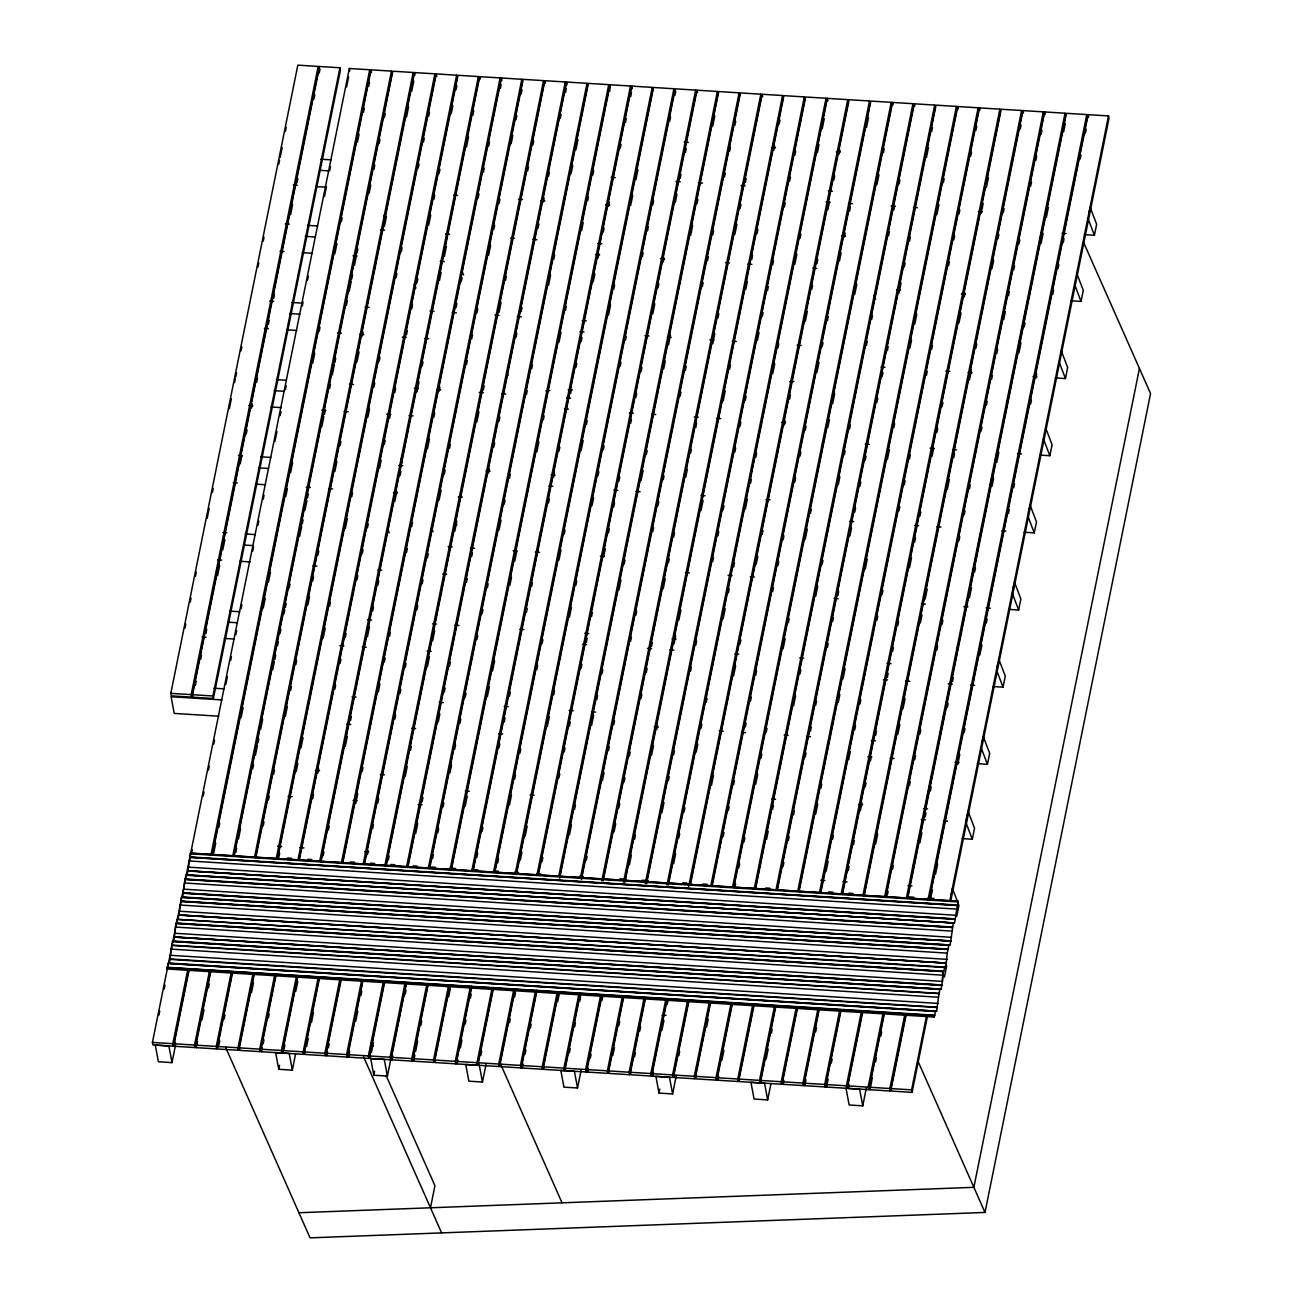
<?xml version="1.0" encoding="UTF-8"?>
<svg xmlns="http://www.w3.org/2000/svg" width="1303" height="1303" viewBox="0 0 1303 1303"><rect width="100%" height="100%" fill="white"/><g stroke="black" fill="none" stroke-linecap="round" stroke-linejoin="round"><path stroke-width="1.5" d="M167.256 967.592L168.038 963.438L169.243 963.047L936.613 1011.193L939.04 993.603M169.26 963.096L170.025 958.927L937.362 1007.154M175.4 927.068L176.133 923.42L943.535 971.615L942.769 975.181L175.384 927.068L174.455 937.02L941.89 985.019L941.075 989.156L173.706 941.01L172.501 941.434L171.752 945.408M175.27 933.29L942.639 981.403L942.753 975.165L941.89 985.101L174.472 936.922L173.706 941.059M176.198 923.371L178.918 915.325L181.41 897.311L948.779 945.457L949.985 945.017L950.734 941.385L953.226 923.355M185.14 879.069L185.857 875.258L187.078 874.883L954.447 922.98L185.857 875.258M187.811 871.235L187.078 874.932L954.447 923.029L955.197 919.332L187.811 870.99L190.743 853.09L958.096 901.236L190.319 853.221M934.658 1015.493L935.407 1011.535L168.038 963.438L936.613 1011.144M939.088 993.652L939.854 989.498L941.075 989.107L172.501 941.434L939.854 989.498M943.584 971.338L946.271 963.422L947.216 953.112M958.096 901.187L955.18 919.348M170.074 959.041L171.735 945.457L939.04 993.635M181.41 897.36L949.985 945.017L182.615 896.969L185.042 879.346L952.477 927.475L185.091 879.427M167.321 967.331L934.674 1015.216M174.439 937.183L941.808 985.475M178.886 915.146L946.255 963.178M939.137 993.391L171.768 945.082M948.047 949.301L948.779 945.408M950.718 941.206L183.348 893.288M183.365 893.027L950.815 940.945L183.43 892.799M955.18 919.087L187.86 870.762L955.262 918.859M947.949 949.512L180.58 901.383L948.03 949.366L947.216 953.128L179.847 905.015M956.939 905.341L189.489 857.293L956.907 905.487M170.823 693.359L297.833 65.15L318.209 66.42L318.681 68.912L191.655 697.138L171.279 695.867L170.823 693.359L191.183 694.629L191.655 697.138M184.993 628.062L185.808 624.072M190.238 602.133L191.052 598.142M195.483 576.203L196.281 572.212M207.177 518.366L209.197 508.398M212.422 492.453L213.22 488.462M229.361 408.686L231.364 398.718M234.621 382.61L235.371 378.945M235.81 376.779L236.609 372.788M241.039 350.849L241.853 346.859M257.978 267.082L258.792 263.092M263.222 241.153L264.037 237.179M278.826 164.031L279.559 160.35M280.161 157.402L282.181 147.434M285.406 131.473L286.204 127.482M191.183 694.629L318.209 66.42M192.551 694.711L319.561 66.502L339.936 67.772L340.409 70.264L213.383 698.489L193.007 697.219L192.551 694.711L212.91 695.981L213.383 698.489M195.434 685.248L196.248 681.257M200.678 659.318L201.476 655.344M205.923 633.405L206.721 629.414M217.617 575.568L219.621 565.583M222.862 549.638L224.865 539.67M240.192 463.884L241.804 455.903M246.234 433.964L247.049 429.974M251.479 408.034L252.293 404.044M256.724 382.121L257.538 378.131M268.418 324.284L269.232 320.294M273.663 298.354L274.461 294.364M290.602 214.588L292.621 204.62M297.051 182.681L297.85 178.69M313.99 98.914L314.789 94.924M319.235 72.984L320.033 69.01M212.91 695.981L339.936 67.772M188.577 970.523L173.266 1046.195L152.907 1044.941L152.435 1042.433L349.351 68.489L369.726 69.759L370.199 72.268L211.933 854.996M158.95 1015.053L159.748 1011.079M164.178 989.172L164.992 985.182M191.557 853.726L192.372 849.751M203.235 795.97L204.05 791.996M208.48 770.089L209.278 766.099M213.708 744.192L214.523 740.202M225.794 684.433L227.406 676.469M230.631 660.54L231.429 656.549M235.859 634.642L236.674 630.668M241.104 608.762L241.902 604.771M252.782 550.99L253.58 547.016M258.01 525.109L258.808 521.119M263.239 499.212L264.053 495.221M274.917 441.456L276.936 431.488M280.161 415.559L280.959 411.569M285.39 389.662L286.204 385.688M302.312 306.01L303.11 302.035M307.541 280.129L308.355 276.138M324.463 196.476L326.467 186.508M329.692 170.579L330.49 166.605M346.598 86.926L348.618 76.975M173.266 1046.195L172.81 1043.703L187.697 970.002M211.053 854.491L369.726 69.759M210.304 971.875L195.01 1047.563L174.635 1046.293L174.162 1043.784L189.065 970.1M212.422 854.589L371.078 69.857L391.454 71.111L391.926 73.62L233.66 856.364M174.635 1046.293L175.433 1042.319M213.692 853.107L215.712 843.139M218.937 827.21L219.735 823.219M241.088 717.66L243.091 707.708M263.222 608.126L265.242 598.158M268.467 582.229L270.47 572.278M285.78 496.59L287.393 488.625M290.618 472.68L292.621 462.728M312.769 363.146L314.772 353.178M319.202 331.271L320.017 327.297M334.904 253.596L336.923 243.645M341.353 221.738L342.152 217.748M357.462 142.06L359.074 134.095M363.504 112.188L364.303 108.214M368.733 86.291L369.547 82.317M171.98 1062.613L168.869 1045.918L155.285 1045.071L158.396 1061.75L171.98 1062.613L175.579 1044.843M195.01 1047.563L194.538 1045.055L209.425 971.37M232.797 855.843L391.454 71.111M232.032 973.243L216.738 1048.915L196.362 1047.661L195.89 1045.153L210.793 971.452M234.149 855.941L392.822 71.209L413.181 72.479L413.654 74.988L255.388 857.716M196.362 1047.661L197.567 1041.683M201.998 1019.777L204.017 1009.809M208.447 987.902L209.246 983.928M235.827 852.471L236.641 848.481M238.482 838.904L240.501 828.936M252.749 768.819L253.548 764.828M255.404 755.251L257.408 745.3M257.978 742.922L258.776 738.948M260.633 729.371L262.652 719.419M272.718 669.628L274.33 661.663M274.884 659.269L275.699 655.295M277.539 645.734L278.353 641.744M280.129 633.388L280.927 629.398M283.989 613.86L284.787 609.885M285.357 607.491L286.171 603.501M289.217 587.979L290.032 583.988M299.69 536.201L301.71 526.249M302.28 523.839L303.078 519.864M304.918 510.32L306.938 500.352M307.508 497.941L308.322 493.967M321.841 426.667L323.844 416.716M324.431 414.289L325.229 410.315M329.659 388.408L330.457 384.418M332.298 374.889L334.317 364.938M334.887 362.511L335.702 358.537M346.403 305.195L347.38 300.765M349.22 291.253L351.224 281.301M351.81 278.858L352.608 274.884M354.449 265.372L356.468 255.404M357.038 252.961L357.853 248.987M369.124 193.219L370.736 185.254M373.961 169.325L374.759 165.334M379.189 143.428L380.004 139.437M384.434 117.531L385.232 113.556M216.738 1048.915L216.265 1046.423L231.168 972.722M254.525 857.211L413.181 72.479M253.759 974.595L238.465 1050.283L218.09 1049.013L217.617 1046.504L232.52 972.82M255.877 857.309L414.549 72.577L434.909 73.831L435.381 76.34L277.116 859.084M218.904 1045.039L219.702 1041.048M224.132 1019.141L224.947 1015.151M263.19 825.939L264.004 821.965M268.434 800.058L269.232 796.068M273.663 774.161L274.477 770.171M285.341 716.406L287.36 706.438M290.585 690.509L291.383 686.534M295.814 664.611L296.628 660.637M307.899 604.869L309.511 596.904M312.736 580.975L313.534 576.985M317.965 555.078L318.763 551.088M334.871 471.425L336.891 461.457M340.116 445.528L340.914 441.554M357.022 361.876L359.042 351.924M362.267 335.995L363.065 332.004M384.418 226.445L386.421 216.493M406.552 116.895L408.572 106.944M411.797 91.015L413.8 81.047M238.465 1050.283L237.993 1047.775L252.896 974.09M276.252 858.563L434.909 73.831M275.503 975.963L260.193 1051.635L239.817 1050.381L239.345 1047.873L254.248 974.172M277.604 858.661L436.277 73.929L456.636 75.199L457.109 77.708L298.859 860.436M251.495 992.609L253.515 982.657M278.891 857.179L279.689 853.204M296.204 771.539L297.817 763.574M301.026 747.645L303.045 737.677M323.177 638.095L325.196 628.144M329.626 606.221L330.425 602.247M345.328 528.546L347.347 518.594M351.777 496.687L352.576 492.697M367.886 417.009L369.498 409.044M373.928 387.138L374.727 383.163M379.157 361.257L379.971 357.266M396.079 277.604L396.878 273.614M401.308 251.707L402.106 247.717M418.214 168.054L419.029 164.064M423.459 142.157L424.257 138.183M428.687 116.276L429.501 112.286M260.193 1051.635L259.72 1049.143L274.624 975.442M297.98 859.931L456.636 75.199M297.231 977.315L281.92 1053.003L261.545 1051.733L261.089 1049.224L275.975 975.54M299.332 860.029L458.004 75.297L478.38 76.551L478.836 79.06L320.587 861.804M261.545 1051.733L262.359 1047.759M263.157 1043.768L263.972 1039.794M268.402 1017.871L269.2 1013.897M312.704 798.788L313.502 794.814M317.932 772.891L318.73 768.917M334.838 689.254L335.653 685.264M340.083 663.357L340.881 659.367M345.311 637.46L346.126 633.486M356.989 579.705L357.804 575.714M362.234 553.808L363.032 549.833M367.462 527.927L368.277 523.936M379.548 468.168L381.16 460.203M384.369 444.274L385.183 440.284M389.613 418.377L390.411 414.387M394.842 392.48L395.656 388.506M406.52 334.724L407.334 330.734M411.764 308.827L412.562 304.853M416.993 282.946L417.807 278.956M428.671 225.175L430.69 215.223M433.915 199.294L434.713 195.303M439.144 173.397L439.942 169.406M451.229 113.654L452.841 105.673M456.05 89.744L456.864 85.77M281.92 1053.003L281.448 1050.495L296.351 976.81M319.707 861.283L478.38 76.551M295.52 1054.339L292.328 1070.138L278.744 1069.291L279.542 1065.333M318.958 978.683L303.648 1054.355L283.288 1053.101L282.816 1050.593L297.703 976.892M321.075 861.381L479.732 76.649L500.108 77.919L500.58 80.428L342.314 863.156M284.087 1049.11L284.885 1045.136M295.765 991.355L297.784 981.387M323.144 855.924L323.958 851.934M328.389 830.027L329.187 826.037M345.295 746.375L347.315 736.423M350.54 720.478L351.338 716.503M367.446 636.825L369.466 626.873M372.674 610.944L373.489 606.954M377.919 585.047L378.717 581.057M394.825 501.394L396.845 491.443M400.07 475.497L400.868 471.523M416.976 391.845L418.996 381.893M422.221 365.964L423.019 361.973M439.534 280.324L441.147 272.343M444.356 256.414L446.375 246.462M466.507 146.881L468.526 136.913M472.956 115.006L473.755 111.016M303.648 1054.355L303.176 1051.863L318.079 978.162M341.435 862.651L500.108 77.919M340.686 980.019L325.375 1055.707L305.016 1054.453L304.544 1051.944L319.43 978.244M342.803 862.733L501.46 78.001L521.835 79.271L522.308 81.763L364.042 864.508M306.628 1046.472L308.225 1038.507M311.45 1022.578L313.469 1012.626M355.752 803.495L357.771 793.527M362.201 771.62L363 767.646M378.293 691.958L379.906 683.994M384.336 662.087L385.151 658.096M389.581 636.19L390.379 632.199M406.487 552.537L407.302 548.547M411.732 526.64L412.53 522.666M427.433 448.965L429.453 439.013M433.866 417.107L434.681 413.116M439.111 391.209L439.909 387.219M456.017 307.557L456.832 303.583M461.262 281.66L462.06 277.686M478.168 198.023L478.983 194.033M483.413 172.126L484.211 168.136M488.641 146.229L489.456 142.255M500.319 88.474L501.134 84.483M325.375 1055.707L324.903 1053.215L339.806 979.514M363.162 864.003L521.835 79.271M362.413 981.371L347.103 1057.059L326.744 1055.788L326.271 1053.296L341.174 979.595M364.531 864.084L523.187 79.353L543.563 80.623L544.035 83.115L385.769 865.86M326.744 1055.788L327.542 1051.814M328.356 1047.824L329.154 1043.85M367.413 854.638L368.212 850.647M372.642 828.741L373.456 824.75M377.886 802.843L378.684 798.869M394.793 719.191L395.607 715.217M400.037 693.31L400.835 689.32M405.266 667.413L406.064 663.439M416.944 609.657L417.742 605.667M422.172 583.76L422.986 579.786M427.417 557.863L428.215 553.889M439.095 500.108L441.098 490.156M444.323 474.227L445.137 470.236M449.568 448.33L450.366 444.339M466.474 364.677L467.288 360.687M471.702 338.78L472.517 334.806M476.947 312.899L477.745 308.909M488.625 255.127L490.645 245.176M493.853 229.247L494.668 225.256M499.098 203.349L499.896 199.359M511.183 143.591L512.779 135.626M516.004 119.697L516.819 115.706M521.249 93.8L522.047 89.826M347.103 1057.059L346.631 1054.55L361.534 980.866M384.89 865.339L543.563 80.623M384.141 982.723L368.83 1058.411L348.471 1057.14L347.999 1054.648L362.902 980.947M386.258 865.436L544.915 80.705L565.29 81.959L565.763 84.467L407.497 867.212M348.471 1057.14L349.676 1051.163M355.719 1021.291L357.722 1011.34M360.947 995.394L361.762 991.42M388.327 859.964L389.141 855.99M405.249 776.311L407.253 766.359M410.478 750.43L411.292 746.44M427.4 666.778L429.404 656.81M432.629 640.881L434.648 630.929M454.78 531.331L456.799 521.379M476.931 421.797L478.934 411.829M483.364 389.923L484.179 385.949M499.082 312.248L501.085 302.296M505.515 280.389L506.33 276.399M527.666 170.84L528.481 166.849M532.911 144.942L533.709 140.968M368.83 1058.411L368.358 1055.902L383.261 982.218M406.617 866.69L565.29 81.959M404.989 983.57L390.086 1057.254L390.558 1059.762L370.199 1058.492L369.726 1055.984L384.629 982.299M407.986 866.772L566.642 82.056L587.018 83.311L587.49 85.819L429.224 868.564M371.404 1052.515L373.407 1042.563M415.706 833.431L417.709 823.48M422.139 801.573L422.954 797.583M438.248 721.895L439.86 713.93M444.29 692.023L445.089 688.033M449.519 666.126L450.333 662.152M466.441 582.474L467.24 578.499M471.67 556.593L472.484 552.602M488.592 472.94L489.391 468.95M493.821 447.043L494.635 443.053M499.065 421.146L499.863 417.172M515.972 337.493L516.77 333.519M521.2 311.612L522.014 307.622M538.123 227.96L538.921 223.969M543.351 202.063L544.165 198.089M548.596 176.166L549.394 172.191M560.274 118.41L561.072 114.436M565.502 92.513L566.316 88.539M406.145 983.309L387.398 1076.083L373.814 1075.236L374.612 1071.294M428.345 868.042L587.018 83.311M428.003 983.439L412.285 1061.114L391.926 1059.844L391.454 1057.336L406.357 983.651M429.713 868.124L588.37 83.392L608.745 84.662L609.218 87.171L450.952 869.899M391.926 1059.844L392.724 1055.853M405.217 994.124L406.015 990.133M432.596 858.677L433.394 854.703M437.824 832.796L438.639 828.806M443.069 806.899L443.867 802.909M449.91 773.037L451.522 765.073M454.747 749.144L455.545 745.153M459.975 723.246L460.79 719.256M465.22 697.349L466.018 693.375M476.898 639.594L477.696 635.62M482.126 613.697L482.924 609.723M487.355 587.816L488.169 583.825M499.033 530.044L501.052 520.092M504.277 504.163L505.075 500.173M509.506 478.266L510.32 474.292M526.428 394.614L527.226 390.639M531.657 368.716L532.471 364.742M548.579 285.08L550.583 275.112M553.808 259.183L554.606 255.193M571.121 173.543L572.734 165.579M575.959 149.633L577.962 139.682M412.285 1061.114L411.813 1058.606L426.716 984.905M450.072 869.394L608.745 84.662M449.73 984.791L434.013 1062.466L413.654 1061.196L413.181 1058.704L428.084 985.003M451.441 869.492L610.097 84.76L630.473 86.031L630.945 88.523L472.68 871.267M413.654 1061.196L414.859 1055.235M415.657 1051.244L417.677 1041.292M420.902 1025.347L421.7 1021.373M465.204 806.264L467.207 796.312M487.338 696.73L489.358 686.762M492.583 670.833L494.586 660.865M509.896 585.194L511.509 577.229M514.734 561.284L516.737 551.332M536.885 451.75L538.888 441.782M543.318 419.875L544.133 415.901M559.02 342.2L561.039 332.249M565.469 310.326L566.268 306.352M581.578 230.664L583.19 222.699M587.62 200.792L588.419 196.802M592.849 174.895L593.663 170.921M609.771 91.243L610.097 84.76M434.013 1062.466L433.541 1059.958L448.444 986.273M471.8 870.746L630.473 86.031M471.458 986.159L455.757 1063.834L435.381 1062.564L434.909 1060.056L449.812 986.371M473.168 870.844L631.825 86.112L652.2 87.382L652.673 89.891L494.407 872.619M448.672 996.844L450.284 988.863M476.865 857.423L477.664 853.432M482.094 831.526L482.892 827.535M499 747.873L499.815 743.899M504.245 721.976L505.043 718.002M509.473 696.095L510.287 692.105M526.396 612.443L527.194 608.452M531.624 586.545L532.438 582.571M548.547 502.893L549.345 498.919M553.775 477.012L554.573 473.022M559.003 451.115L559.818 447.124M570.681 393.359L571.496 389.369M575.926 367.462L576.724 363.472M581.154 341.565L581.969 337.591M593.24 281.823L594.852 273.858M598.077 257.913L598.875 253.938M603.305 232.032L604.12 228.041M608.534 206.135L609.348 202.144M620.228 148.379L621.026 144.389M625.456 122.482L626.254 118.492M630.685 96.585L631.499 92.611M455.757 1063.834L455.284 1061.326L470.171 987.625M493.528 872.114L652.2 87.382M493.185 987.511L477.484 1065.186L457.109 1063.916L456.636 1061.424L471.539 987.723M494.896 872.212L653.552 87.48L673.928 88.751L674.4 91.243L516.135 873.987M457.109 1063.916L457.907 1059.942M460.334 1047.987L461.946 1040.022M465.171 1024.093L465.969 1020.102M470.399 998.196L471.197 994.222M497.779 862.765L498.593 858.775M509.457 805.01L511.476 795.042M514.701 779.113L515.499 775.122M519.93 753.215L520.744 749.241M536.852 669.563L537.65 665.589M542.081 643.682L542.879 639.692M558.987 560.029L561.007 550.061M564.232 534.132L565.03 530.142M581.138 450.48L583.158 440.528M586.383 424.583L587.181 420.608M608.517 315.049L610.537 305.081M613.762 289.152L614.56 285.162M630.668 205.499L632.688 195.548M635.913 179.602L637.916 169.651M430.479 1207.767L434.941 1185.73L386.291 1075.936M477.484 1065.186L477.012 1062.678L491.915 988.993M515.271 873.466L673.928 88.751M514.913 988.879L499.212 1066.554L478.836 1065.284L478.364 1062.776L493.267 989.091M516.623 873.564L675.296 88.832L695.655 90.102L696.128 92.611L537.862 875.339M480.856 1055.332L481.654 1051.342M520.32 860.143L521.933 852.178M525.142 836.233L527.161 826.281M547.293 726.699L549.312 716.731M553.742 694.825L554.541 690.851M569.444 617.15L571.463 607.198M575.893 585.291L576.692 581.301M592.002 505.613L593.614 497.648M598.044 475.742L598.843 471.751M603.273 449.844L604.087 445.87M620.195 366.192L620.994 362.218M625.424 340.311L626.222 336.321M642.33 256.658L643.145 252.668M647.575 230.761L648.373 226.771M652.803 204.864L653.617 200.89M669.726 121.212L670.524 117.237M674.954 95.331L675.768 91.34M482.452 1082.044L479.341 1065.349L465.757 1064.502L468.868 1081.181L482.452 1082.044L486.052 1064.274M499.212 1066.554L498.74 1064.046L513.643 990.345M536.999 874.834L695.655 90.102M536.641 990.231L520.939 1067.906L500.564 1066.636L500.091 1064.144L514.994 990.443M538.351 874.932L697.024 90.2L717.383 91.471L717.855 93.963L559.59 876.707M509.424 1022.822L510.239 1018.848M514.669 996.942L515.467 992.951M542.048 861.495L542.846 857.521M558.954 777.842L559.769 773.868M564.199 751.961L564.997 747.971M569.427 726.064L570.242 722.074M581.105 668.309L581.92 664.318M586.35 642.412L587.148 638.421M591.578 616.514L592.376 612.54M603.664 556.772L605.276 548.807M608.485 532.862L609.299 528.888M613.729 506.981L614.527 502.991M618.958 481.084L619.772 477.093M630.636 423.328L631.45 419.338M635.88 397.431L636.678 393.457M641.109 371.534L641.923 367.56M652.787 313.779L654.806 303.827M658.031 287.882L658.829 283.907M663.26 262.001L664.058 258.01M675.345 202.242L676.957 194.277M680.166 178.348L680.98 174.358M685.411 152.451L686.209 148.477M520.939 1067.906L520.467 1065.398L535.37 991.713M558.726 876.186L717.383 91.471M558.368 991.599L542.667 1069.274L522.291 1068.004L521.819 1065.496L536.722 991.811M559.687 878.287L718.751 91.552L739.11 92.822L739.583 95.331L581.333 878.059M522.291 1068.004L523.106 1064.014M525.109 1054.062L525.923 1050.071M530.354 1028.165L531.152 1024.191M569.411 834.979L571.431 825.011M574.656 809.082L575.454 805.091M591.562 725.429L593.582 715.477M596.79 699.532L597.605 695.558M602.035 673.651L602.833 669.661M618.941 589.998L620.961 580.03M624.186 564.101L624.984 560.127M641.092 480.449L643.112 470.497M646.337 454.568L647.135 450.577M663.65 368.912L665.263 360.947M668.472 345.018L670.491 335.066M690.623 235.468L692.642 225.517M697.072 203.61L697.871 199.62M712.774 125.935L714.793 115.967M542.667 1069.274L542.195 1066.766L557.098 993.065M580.454 877.554L739.11 92.822M580.096 992.951L564.394 1070.626L544.035 1069.356L543.563 1066.864L558.45 993.163M581.415 879.639L740.479 92.92L760.854 94.191L761.327 96.683L603.061 879.427M557.717 1001.649L559.736 991.681M586.317 860.241L587.116 856.25M602.426 780.562L604.038 772.598M608.452 750.691L609.267 746.7M613.697 724.794L614.495 720.82M630.603 641.141L631.418 637.167M635.848 615.26L636.646 611.27M652.754 531.608L653.569 527.617M657.999 505.711L658.797 501.736M663.227 479.813L664.025 475.839M680.133 396.177L680.948 392.187M685.378 370.28L686.176 366.29M702.284 286.627L703.099 282.637M707.529 260.73L708.327 256.756M712.757 234.849L713.572 230.859M724.435 177.078L725.25 173.104M729.68 151.197L730.478 147.206M734.908 125.3L735.706 121.309M564.394 1070.626L563.922 1068.118L578.825 994.433M601.774 880.909L760.854 94.191M601.432 996.306L586.122 1071.994L565.763 1070.724L565.29 1068.216L580.193 994.531M603.142 881.007L762.206 94.272L782.582 95.542L783.054 98.051L624.788 880.779M569.378 1052.791L570.193 1048.817M574.623 1026.911L575.421 1022.92M579.851 1001.013L580.649 997.023M614.088 831.721L615.7 823.757M618.909 807.811L619.723 803.837M624.153 781.93L624.951 777.94M629.382 756.033L630.196 752.059M641.06 698.278L641.874 694.287M646.304 672.381L647.102 668.406M651.533 646.483L652.331 642.509M663.211 588.728L665.23 578.776M668.439 562.847L669.253 558.857M673.684 536.95L674.482 532.96M685.769 477.191L687.381 469.227M690.59 453.297L691.404 449.307M695.835 427.4L696.633 423.426M712.741 343.748L714.761 333.796M717.986 317.867L718.784 313.876M734.892 234.214L736.912 224.246M740.12 208.317L740.935 204.327M745.365 182.42L746.163 178.446M577.522 1087.989L574.411 1071.294L560.827 1070.447L563.938 1087.142L577.522 1087.989L581.122 1070.219M586.122 1071.994L585.65 1069.486L600.553 995.785M623.502 882.261L782.582 95.542M623.16 997.658L607.849 1073.346L587.49 1072.076L587.018 1069.584L601.921 995.883M624.87 882.359L783.934 95.64L804.309 96.911L804.782 99.403L646.516 882.147M587.49 1072.076L588.288 1068.102M590.308 1058.134L591.106 1054.16M601.986 1000.378L602.784 996.404M629.365 864.948L631.385 854.996M634.61 839.051L635.408 835.076M651.516 755.398L653.536 745.446M656.745 729.517L657.559 725.527M674.074 643.861L675.671 635.897M678.896 619.967L680.915 610.016M701.047 510.418L703.066 500.466M723.198 400.884L725.217 390.916M729.647 369.01L730.446 365.035M745.756 289.347L747.352 281.383M751.782 259.476L752.597 255.486M757.027 233.579L757.825 229.589M773.933 149.926L774.748 145.936M779.178 124.029L779.976 120.055M607.849 1073.346L607.377 1070.838L622.28 997.153M645.246 883.629L804.309 96.911M644.887 999.026L629.593 1074.714L609.218 1073.444L608.745 1070.936L623.648 997.251M646.597 883.727L805.661 96.992L826.037 98.262L826.509 100.771L668.244 883.499M612.833 1055.511L614.446 1047.547M618.876 1025.64L619.691 1021.666M661.973 812.535L663.976 802.567M668.406 780.66L669.221 776.686M673.651 754.779L674.449 750.789M690.557 671.126L691.372 667.136M695.802 645.229L696.6 641.239M712.708 561.577L713.523 557.586M717.953 535.68L718.751 531.705M723.181 509.799L723.979 505.808M734.859 452.027L735.658 448.053M740.088 426.146L740.902 422.156M745.332 400.249L746.13 396.259M757.418 340.49L759.014 332.526M762.239 316.596L763.053 312.622M767.483 290.699L768.281 286.725M772.712 264.818L773.526 260.828M784.39 207.047L785.204 203.073M789.634 181.166L790.432 177.175M794.863 155.269L795.661 151.295M629.593 1074.714L629.121 1072.206L644.008 998.505M666.973 884.981L826.037 98.262M666.615 1000.378L651.321 1076.066L630.945 1074.796L630.473 1072.304L645.376 998.603M668.325 885.079L827.389 98.36L847.764 99.631L848.237 102.123L689.971 884.867M634.577 1056.88L635.375 1052.889M639.806 1030.982L640.604 1027.008M673.635 863.677L675.638 853.726M678.863 837.796L679.677 833.806M684.108 811.899L684.906 807.909M696.177 752.14L697.789 744.176M701.014 728.247L701.828 724.256M706.259 702.35L707.057 698.375M723.165 618.697L725.185 608.745M728.393 592.816L729.208 588.826M733.638 566.919L734.436 562.929M745.316 509.164L747.319 499.196M750.544 483.266L751.359 479.292M755.789 457.369L756.587 453.395M772.695 373.733L774.715 363.765M777.94 347.836L778.738 343.845M794.846 264.183L796.866 254.232M800.075 238.286L800.889 234.312M817.404 152.646L819.001 144.682M822.226 128.753L824.245 118.785M651.321 1076.066L650.849 1073.558L665.752 999.873M688.701 886.349L847.764 99.631M688.342 1001.746L673.048 1077.434L652.673 1076.164L652.2 1073.656L667.103 999.971M690.46 884.444L849.133 99.712L869.492 100.983L869.964 103.491L711.699 886.219M652.673 1076.164L653.487 1072.174M661.94 1030.347L663.944 1020.396M667.169 1004.466L667.983 1000.476M711.471 785.367L713.49 775.415M733.622 675.834L735.625 665.866M740.055 643.959L740.87 639.985M756.163 564.297L757.776 556.332M762.206 534.425L763.021 530.435M784.357 424.876L785.172 420.902M789.602 398.979L790.4 395.004M805.303 321.304L807.306 311.352M811.736 289.445L812.551 285.455M816.981 263.548L817.779 259.574M827.845 209.767L829.457 201.802M833.887 179.895L834.702 175.921M839.132 154.015L839.93 150.024M676.176 1076.164L672.592 1093.934L659.009 1093.087L659.807 1089.145M673.048 1077.434L672.576 1074.926L687.479 1001.225M710.835 885.714L869.492 100.983M710.07 1003.098L694.776 1078.786L674.4 1077.516L673.928 1075.024L688.831 1001.323M712.187 885.812L870.86 101.08L891.219 102.351L891.692 104.843L733.426 887.587M678.83 1055.609L679.645 1051.635M723.132 836.526L723.931 832.552M728.361 810.629L729.175 806.655M733.605 784.748L734.403 780.758M745.283 726.976L746.082 723.002M750.512 701.095L751.326 697.105M755.756 675.198L756.554 671.224M772.663 591.546L773.477 587.572M777.907 565.649L778.705 561.674M783.136 539.768L783.934 535.777M794.814 482.012L795.612 478.022M800.042 456.115L800.856 452.125M805.287 430.218L806.085 426.244M816.965 372.463L818.968 362.511M822.193 346.565L823.007 342.591M827.438 320.685L828.236 316.694M839.507 260.926L841.119 252.961M844.344 237.032L845.158 233.042M849.589 211.135L850.387 207.144M866.495 127.482L868.515 117.531M694.776 1078.786L694.304 1076.278L709.207 1002.593M732.563 887.066L891.219 102.351M731.814 1004.466L716.503 1080.154L696.128 1078.884L695.655 1076.376L710.558 1002.691M733.915 887.164L892.588 102.432L912.947 103.703L913.419 106.211L755.17 888.939M706.601 1027.106L708.213 1019.125M734.794 887.685L735.592 883.695M738.817 867.765L739.632 863.775M744.062 841.868L744.86 837.894M755.74 784.113L757.743 774.161M760.968 758.216L761.783 754.242M766.213 732.335L767.011 728.344M783.119 648.682L785.139 638.714M788.348 622.785L789.162 618.795M805.27 539.133L807.274 529.181M810.499 513.235L811.313 509.261M827.812 427.596L829.425 419.631M832.65 403.702L834.669 393.734M854.801 294.152L856.82 284.201M876.952 184.603L878.955 174.651M883.385 152.744L884.2 148.754M716.503 1080.154L716.031 1077.646L730.934 1003.945M754.29 888.434L912.947 103.703M753.541 1005.818L738.231 1081.506L717.872 1080.236L717.399 1077.744L732.286 1004.043M755.642 888.532L914.315 103.8L934.691 105.071L935.163 107.563L776.897 890.307M717.872 1080.236L718.67 1076.262M721.895 1060.333L723.898 1050.365M766.587 839.246L768.2 831.281M772.63 809.375L773.445 805.384M793.576 705.803L795.579 695.851M800.009 673.944L800.824 669.954M815.727 596.253L817.73 586.301M822.16 564.394L822.975 560.404M838.269 484.732L839.881 476.751M844.311 454.845L845.126 450.871M849.556 428.964L850.354 424.973M866.462 345.311L867.261 341.321M871.691 319.414L872.505 315.424M888.613 235.762L889.412 231.787M893.842 209.864L894.656 205.89M899.086 183.984L899.884 179.993M738.231 1081.506L737.759 1078.998L752.662 1005.313M776.018 889.786L934.691 105.071M775.269 1007.186L759.958 1082.874L739.599 1081.604L739.127 1079.096L754.03 1005.411M777.386 889.884L936.043 105.152L956.418 106.423L956.891 108.931L798.625 891.659M783.087 866.495L783.885 862.521M788.315 840.614L789.129 836.624M793.56 814.717L794.358 810.727M805.238 756.962L806.036 752.971M810.466 731.064L811.28 727.074M815.711 705.167L816.509 701.193M827.389 647.412L828.187 643.421M832.617 621.515L833.431 617.541M837.845 595.634L838.66 591.643M849.931 535.875L851.543 527.91M854.768 511.981L855.566 507.991M859.996 486.084L860.811 482.094M865.241 460.187L866.039 456.213M876.919 402.432L877.717 398.457M882.147 376.534L882.962 372.56M887.392 350.654L888.19 346.663M899.07 292.898L901.073 282.93M904.298 267.001L905.113 263.011M909.527 241.104L910.341 237.13M926.449 157.451L928.469 147.5M931.678 131.57L932.492 127.58M759.958 1082.874L759.486 1080.366L774.389 1006.665M797.745 891.154L956.418 106.423M796.996 1008.538L781.686 1084.226L761.327 1082.956L760.854 1080.464L775.757 1006.763M799.114 891.252L957.77 106.52L978.146 107.791L978.618 110.283L820.353 893.027M766.164 1059.062L768.167 1049.11M771.392 1033.165L772.19 1029.191M815.694 814.082L817.698 804.13M820.923 788.185L821.737 784.211M838.236 702.545L839.849 694.58M843.074 678.651L845.093 668.683M865.225 569.102L867.228 559.15M887.376 459.568L889.379 449.6M893.809 427.693L894.624 423.703M909.917 348.031L911.53 340.067M914.755 324.121L916.775 314.17M936.906 214.588L938.909 204.62M943.339 182.713L944.154 178.739M767.662 1099.895L764.535 1083.2L750.951 1082.353L754.079 1099.032L767.662 1099.895L770.855 1084.096M781.686 1084.226L781.23 1081.718L796.117 1008.033M819.473 892.506L978.146 107.791M818.724 1009.906L803.43 1085.594L783.054 1084.324L782.582 1081.816L797.485 1008.131M820.841 892.604L979.498 107.872L999.873 109.143L1000.346 111.651L842.08 894.379M783.054 1084.324L783.852 1080.334M826.135 871.218L828.154 861.25M832.584 839.344L833.399 835.353M848.693 759.682L850.305 751.717M854.735 729.794L855.534 725.82M859.964 703.913L860.778 699.923M876.886 620.261L877.685 616.27M882.115 594.363L882.929 590.389M899.037 510.711L899.836 506.737M904.266 484.814L905.08 480.84M909.494 458.933L910.308 454.942M926.417 375.28L927.215 371.29M931.645 349.383L932.459 345.409M948.568 265.731L949.366 261.756M953.796 239.85L954.61 235.859M959.041 213.953L959.839 209.962M970.719 156.197L971.517 152.207M975.947 130.3L976.745 126.31M803.43 1085.594L802.957 1083.086L817.844 1009.385M841.201 893.874L999.873 109.143M840.451 1011.258L825.157 1086.946L804.782 1085.676L804.309 1083.184L819.212 1009.483M842.569 893.972L1001.225 109.24L1021.601 110.511L1022.073 113.003L863.808 895.747M804.782 1085.676L805.987 1079.715M815.662 1031.911L816.46 1027.92M848.269 870.583L849.084 866.593M853.514 844.686L854.312 840.696M860.355 810.824L861.967 802.86M865.192 786.931L865.99 782.94M870.42 761.033L871.235 757.059M875.665 735.136L876.463 731.162M887.343 677.381L888.141 673.407M892.571 651.5L893.369 647.51M897.8 625.603L898.614 621.612M909.478 567.847L911.497 557.879M914.722 541.95L915.52 537.96M919.951 516.053L920.765 512.079M932.036 456.311L933.648 448.346M936.873 432.401L937.671 428.426M942.102 406.52L942.916 402.529M959.024 322.867L961.028 312.899M964.253 296.97L965.051 292.98M981.159 213.317L983.179 203.366M986.404 187.42L988.423 177.469M825.157 1086.946L824.685 1084.438L839.588 1010.753M862.944 895.226L1021.601 110.511M862.179 1012.626L846.885 1088.314L826.509 1087.044L826.037 1084.536L840.94 1010.851M864.296 895.324L1022.969 110.592L1043.328 111.863L1043.801 114.371L885.535 897.099M826.509 1087.044L828.122 1079.079M831.347 1063.134L832.145 1059.16M875.649 844.051L877.652 834.099M897.783 734.517L899.803 724.549M903.028 708.62L905.031 698.669M920.341 622.981L921.954 615.016M925.179 599.071L927.182 589.119M947.33 489.537L949.333 479.569M953.763 457.662L954.578 453.688M969.465 379.987L971.484 370.036M975.914 348.129L976.713 344.139M992.023 268.451L993.635 260.486M998.065 238.579L998.864 234.589M1003.294 212.682L1004.108 208.708M1020.216 129.03L1021.015 125.055M846.885 1088.314L846.413 1085.806L861.316 1012.105M884.672 896.594L1043.328 111.863M883.906 1013.978L868.612 1089.65L848.237 1088.396L847.764 1085.888L862.667 1012.203M886.024 896.676L1044.697 111.944L1065.056 113.214L1065.528 115.723L907.263 898.451M848.237 1088.396L849.051 1084.405M887.294 895.194L888.109 891.219M892.539 869.313L893.337 865.322M909.445 785.66L910.26 781.67M914.69 759.763L915.488 755.773M919.918 733.866L920.732 729.892M936.841 650.213L937.639 646.239M942.069 624.332L942.867 620.342M958.975 540.68L959.79 536.689M964.22 514.783L965.018 510.792M969.448 488.886L970.263 484.911M981.126 431.13L981.941 427.156M986.371 405.233L987.169 401.259M991.599 379.352L992.414 375.362M996.844 353.455L997.642 349.465M1003.685 319.593L1005.297 311.629M1008.522 295.7L1009.32 291.709M1013.75 269.802L1014.548 265.828M1018.979 243.905L1019.793 239.931M1030.657 186.15L1031.471 182.176M1035.901 160.269L1036.699 156.279M1041.13 134.372L1041.944 130.381M862.733 1105.84L859.605 1089.145L846.022 1088.298L849.149 1104.993L862.733 1105.84L866.316 1088.07M868.612 1089.65L868.14 1087.158L883.043 1013.457M906.399 897.946L1065.056 113.214M913.045 867.782L913.859 863.791M918.289 841.885L919.087 837.91M924.723 810.026L926.742 800.075M927.541 796.084L931.971 774.177M940.424 732.367L941.238 728.377M942.036 724.403L943.649 716.438M945.669 706.47L948.893 690.541M949.692 686.567L950.506 682.577M957.347 648.731L958.145 644.741M962.575 622.834L963.389 618.86M971.843 577.034L976.273 555.127M977.071 551.153L981.501 529.246M989.954 487.42L993.179 471.491M995.199 461.539L997.202 451.571M1002.838 423.703L1003.652 419.713M1006.861 403.783L1007.675 399.793M1012.105 377.886L1012.903 373.912M1018.539 346.028L1020.558 336.076M1021.357 332.086L1025.787 310.179M1026.601 306.205L1028.214 298.24M1034.24 268.369L1035.054 264.379M1039.485 242.472L1041.488 232.52M905.634 1015.33L890.34 1091.018L869.964 1089.748L869.492 1087.256L884.395 1013.555M907.751 898.044L1066.424 113.312L1086.783 114.566L1087.256 117.075L929.006 899.819M869.964 1089.748L872.391 1077.809M875.6 1061.864L876.414 1057.889M880.844 1035.983L881.642 1031.992M919.902 842.78L921.921 832.829M925.146 816.883L925.944 812.909M930.375 791.002L931.173 787.012M947.281 707.35L948.095 703.359M952.526 681.453L953.324 677.479M969.432 597.8L971.452 587.848M974.677 571.903L975.475 567.929M991.99 486.263L993.603 478.299M996.828 462.37L998.831 452.402M1018.962 352.82L1020.982 342.868M1024.207 326.939L1025.005 322.949M1041.113 243.286L1043.133 233.318M1046.358 217.389L1048.361 207.438M1063.671 131.75L1065.284 123.785M890.34 1091.018L889.868 1088.51L904.771 1014.825M928.127 899.298L1086.783 114.566M927.361 1016.682L912.067 1092.37L891.692 1091.1L891.219 1088.591L906.122 1014.907M929.479 899.379L1088.152 114.664L1108.511 115.918L1108.983 118.426L950.734 901.171M930.765 897.914L932.378 889.933M935.587 874.004L937.606 864.052M957.738 764.47L959.757 754.502M964.187 732.595L964.986 728.605M979.889 654.92L981.908 644.969M986.338 623.046L987.137 619.072M1008.473 513.512L1009.288 509.522M1013.718 487.615L1014.516 483.641M1030.624 403.963L1031.439 399.988M1035.869 378.082L1036.667 374.091M1052.775 294.429L1053.59 290.439M1058.02 268.532L1058.818 264.542M1063.248 242.635L1064.046 238.661M1080.154 158.982L1080.969 155.008M1085.399 133.101L1086.197 129.111M912.067 1092.37L911.595 1089.862L926.498 1016.177M949.854 900.65L1108.511 115.918M950.62 897.669L952.477 888.483L958.927 905.39L956.711 916.4M966.223 820.515L968.08 811.329L974.53 828.236L972.299 839.262L962.151 838.627M981.745 743.736L982.495 740.071M998.082 662.918L996.6 670.263L1003.049 687.17L992.919 686.534M1012.936 589.445L1013.685 585.764M1028.539 512.291L1029.289 508.61M1088.705 214.718L1090.188 207.372L1096.654 224.263L1094.422 235.289L1084.275 234.654M934.3 1017.073L934.577 1015.607L167.207 967.51L166.931 968.976L934.284 1017.04M977.315 763.672L987.462 764.307L989.677 753.297L983.228 736.39M1003.049 687.17L1005.281 676.143L998.831 659.237M1008.506 609.381L1018.653 610.016L1020.884 598.989L1014.434 582.099M1024.109 532.227L1034.256 532.862L1036.488 521.835L1030.021 504.945M1039.713 455.073L1049.843 455.708L1052.075 444.698L1045.625 427.791M1055.316 377.935L1065.447 378.57L1067.678 367.544L1061.228 350.637M1070.903 300.781L1081.05 301.416L1083.282 290.39L1076.815 273.5M1139.441 368.44L973.862 1187.326L298.908 1212.735M225.696 1047.498L310.049 1237.85L985.003 1212.441L1150.565 393.555L1083.689 242.635M841.51 236.104L845.549 235.941M545.81 390.786L549.866 390.623M568.173 389.939L572.229 389.792M789.765 381.6L793.82 381.453M662.087 1015.412L666.126 1015.265M152.435 1042.433L172.81 1043.703M174.162 1043.784L194.538 1045.055M195.89 1045.153L216.265 1046.423M217.617 1046.504L237.993 1047.775M239.345 1047.873L259.72 1049.143M261.089 1049.224L281.448 1050.495M282.816 1050.593L303.176 1051.863M304.544 1051.944L324.903 1053.215M326.271 1053.296L346.631 1054.55M347.999 1054.648L368.358 1055.902M369.726 1055.984L390.086 1057.254M391.454 1057.336L411.813 1058.606M413.181 1058.704L433.541 1059.958M434.909 1060.056L455.284 1061.326M456.636 1061.424L477.012 1062.678M478.364 1062.776L498.74 1064.046M500.091 1064.144L520.467 1065.398M521.819 1065.496L542.195 1066.766M543.563 1066.864L563.922 1068.118M565.29 1068.216L585.65 1069.486M587.018 1069.584L607.377 1070.838M608.745 1070.936L629.121 1072.206M630.473 1072.304L650.849 1073.558M652.2 1073.656L672.576 1074.926M673.928 1075.024L694.304 1076.278M695.655 1076.376L716.031 1077.646M717.399 1077.744L737.759 1078.998M739.127 1079.096L759.486 1080.366M760.854 1080.464L781.23 1081.718M782.582 1081.816L802.957 1083.086M804.309 1083.184L824.685 1084.438M826.037 1084.536L846.413 1085.806M847.764 1085.888L868.14 1087.158M869.492 1087.256L889.868 1088.51M891.219 1088.591L911.595 1089.862M684.238 142.19L688.293 142.434M771.441 147.614L775.497 147.874M836.331 151.669L840.386 151.914M320.896 159.227L331.043 159.862M611.156 177.387L615.228 177.648M676.11 181.459L680.182 181.703M698.441 182.843L702.496 183.104M741.065 185.515L745.121 185.775M828.35 190.987L832.405 191.232M320.701 170.367L328.828 170.872M826.118 201.998L830.174 202.258M848.448 203.398L852.504 203.659M891.073 206.069L895.128 206.314M913.403 207.47L917.459 207.714M978.358 211.526L982.413 211.786M293.37 185.156L297.426 185.417M315.668 186.557L325.815 187.192M453.574 195.189L457.63 195.434M518.464 199.245L522.519 199.489M540.778 200.646L544.833 200.89M605.667 204.701L609.723 204.962M1061.978 233.253L1066.033 233.514M285.21 223.953L289.266 224.214M307.524 225.354L317.688 225.989M380.606 229.931L384.662 230.175M445.561 233.986L449.616 234.247M510.515 238.058L514.571 238.302M532.846 239.443L536.901 239.703M597.784 243.514L601.856 243.775M305.309 236.364L315.456 236.999M595.569 254.541L599.624 254.785M660.523 258.597L664.579 258.857M725.478 262.669L729.533 262.913M747.792 264.069L751.864 264.314M812.746 268.125L816.818 268.385M279.998 251.284L284.054 251.544M302.296 252.684L312.443 253.319M352.999 255.844L357.055 256.105M440.202 261.317L444.258 261.561M896.497 289.869L900.552 290.113M961.402 293.924L965.458 294.185M269.607 301.107L273.663 301.351M291.937 302.491L302.084 303.127M365.003 307.068L369.058 307.329M429.957 311.14L434.013 311.384M452.288 312.541L456.343 312.785M494.912 315.196L498.968 315.456M517.242 316.596L521.298 316.857M582.197 320.668L586.252 320.913M289.706 313.518L299.853 314.153M579.965 331.679L584.021 331.939M644.92 335.751L648.975 336.011M667.25 337.151L671.306 337.396M709.874 339.822L713.93 340.067M732.205 341.207L736.26 341.467M797.159 345.279L801.215 345.539M264.395 328.437L268.451 328.682M286.709 329.822L296.84 330.457M337.396 332.998L341.451 333.259M359.709 334.399L363.765 334.659M402.301 337.07L406.357 337.314M424.599 338.454L428.654 338.715M880.909 367.023L884.965 367.267M945.799 371.078L949.854 371.339M968.113 372.479L972.168 372.723M1033.002 376.534L1037.058 376.795M276.334 379.645L286.481 380.281M349.399 384.222L353.471 384.483M414.354 388.294L418.426 388.538M436.684 389.678L440.74 389.939M479.309 392.35L483.38 392.61M501.639 393.75L505.694 393.995M566.593 397.806L570.649 398.066M274.102 390.672L284.249 391.307M564.362 408.833L568.417 409.093M629.316 412.904L633.372 413.149M651.647 414.305L655.702 414.549M694.271 416.96L698.327 417.221M716.601 418.361L720.657 418.621M781.556 422.433L785.611 422.677M248.792 405.575L252.847 405.836M271.105 406.976L281.236 407.611M321.808 410.152L325.864 410.396M344.106 411.553L348.162 411.797M386.698 414.207L390.753 414.468M409.012 415.608L413.067 415.869M865.306 444.16L869.362 444.421M930.195 448.232L934.251 448.476M952.509 449.616L956.565 449.877M1017.399 453.688L1021.454 453.933M238.4 455.399L242.472 455.659M260.73 456.799L270.877 457.434M398.767 465.432L402.822 465.692M486.035 470.904L490.107 471.149M550.99 474.96L555.062 475.22M258.499 467.826L268.662 468.461M548.775 485.986L552.83 486.231M613.713 490.042L617.785 490.303M636.043 491.443L640.115 491.703M700.998 495.515L705.053 495.759M765.952 499.57L770.008 499.831M233.204 482.729L237.26 482.99M255.502 484.13L265.649 484.765M306.205 487.306L310.261 487.55M328.519 488.69L332.574 488.951M393.408 492.762L397.464 493.006M458.298 496.818L462.353 497.078M849.703 521.314L853.758 521.575M914.608 525.37L918.664 525.63M936.906 526.77L940.961 527.031M1001.812 530.826L1005.867 531.087M222.813 532.552L226.869 532.797M245.143 533.953L255.29 534.588M448.118 546.641L452.174 546.902M470.448 548.042L474.504 548.302M513.073 550.713L517.128 550.974M535.403 552.114L539.458 552.358M600.357 556.169L604.413 556.43M244.931 545.094L253.059 545.599M685.394 572.668L689.466 572.913M728.035 575.323L732.091 575.584M750.349 576.724L754.421 576.985M217.601 559.883L221.657 560.127M239.899 561.267L250.046 561.902M312.915 565.844L316.971 566.105M377.805 569.9L381.86 570.16M442.711 573.971L446.766 574.216M834.099 598.468L838.155 598.712M921.302 603.924L925.374 604.169M963.894 606.579L967.95 606.84M986.208 607.98L990.264 608.24M229.54 611.091L239.687 611.726M367.56 619.739L371.616 619.984M432.515 623.795L436.57 624.056M454.845 625.196L458.9 625.456M519.799 629.268L523.855 629.512M584.754 633.323L588.809 633.584M672.039 638.796L676.094 639.04M229.344 622.248L237.455 622.753M582.522 644.35L586.578 644.594M647.477 648.405L651.533 648.666M669.807 649.806L673.863 650.067M734.762 653.878L738.817 654.122M799.716 657.934L803.772 658.194M886.985 663.406L891.057 663.65M201.998 637.02L206.053 637.281M224.311 638.421L234.442 639.056M339.904 645.653L343.959 645.913M362.218 647.054L366.273 647.314M427.107 651.109L431.163 651.37M883.401 679.677L887.457 679.922M905.715 681.062L909.771 681.322M948.307 683.733L952.363 683.994M970.605 685.134L974.66 685.378M213.936 688.245L224.083 688.88M351.957 696.877L356.028 697.138M439.241 702.35L443.297 702.594M504.196 706.405L508.251 706.666M569.15 710.477L573.206 710.721M591.481 711.878L595.536 712.122M221.852 699.906L171.116 696.73L174.227 713.409L218.855 716.21M654.204 726.96L658.259 727.221M719.158 731.016L723.214 731.276M741.488 732.416L745.544 732.677M784.113 735.087L788.168 735.348M806.443 736.488L810.499 736.732M871.398 740.544L875.453 740.804M346.614 724.207L350.67 724.452M411.504 728.263L415.559 728.524M498.707 733.719L502.763 733.98M867.798 756.815L871.854 757.076M890.112 758.216L894.167 758.476M955.001 762.288L959.057 762.532M315.473 770.496L319.528 770.741M380.329 774.552L384.385 774.796M771.49 799.032L775.546 799.276M858.628 804.488L862.684 804.733M923.485 808.544L927.541 808.805M465.252 791.019L469.308 791.279M530.109 795.091L534.149 795.335M921.254 819.571L925.309 819.815M943.551 820.955L947.607 821.216M288.11 796.442L292.181 796.687M353.08 800.498L357.152 800.759M418.051 804.57L422.107 804.814M277.572 846.25L281.627 846.494M299.869 847.634L303.925 847.895M364.726 851.706L368.782 851.95M820.743 880.242L824.799 880.486M843.041 881.626L847.08 881.887M907.898 885.698L911.937 885.942M287.507 858.025L291.563 858.286M307.785 859.296L311.824 859.557M350.344 861.967L354.4 862.211M370.606 863.221L374.661 863.482M390.867 864.492L394.923 864.752M413.165 865.892L417.221 866.153M429.387 866.902L435.463 867.293M449.649 868.173L455.724 868.547M471.947 869.573L478.022 869.948M494.244 870.958L498.283 871.218M514.506 872.228L518.561 872.489M536.803 873.629L540.859 873.89M579.363 876.3L583.418 876.544M619.886 878.825L625.977 879.216M642.184 880.225L648.275 880.6M682.723 882.766L686.779 883.011M702.985 884.037L707.04 884.281M765.822 887.962L769.878 888.223M828.643 891.887L832.698 892.148M848.921 893.158L852.96 893.418M907.686 896.839L913.761 897.23M927.948 898.109L934.039 898.484M190.205 853.774L957.575 901.904M189.587 856.902L956.956 905.015M188.756 860.925L956.141 909.054M188.642 867.163L956.011 915.276M185.14 878.955L952.493 927.052M184.309 882.978L951.679 931.091M184.179 889.2L951.548 937.313M180.677 900.992L948.047 949.04M179.716 911.253L947.102 959.366M945.538 967.119L176.947 919.348L944.317 967.494M176.214 922.98L943.584 971.142M176.133 923.452L943.502 971.566M170.937 949.105L938.307 997.218M170.807 955.327L938.193 1003.44M169.993 959.399L937.362 1007.512M873.971 295.423L875.616 299.136M918.126 1061.522L985.003 1212.441M461.946 271.203L463.591 274.917M506.476 371.681L508.121 375.411M383.75 215.484L385.395 219.213M414.256 284.347L415.918 288.061M455.236 521.249L456.881 524.962M400.884 458.965L402.529 462.679M431.391 527.813L433.036 531.543M387.594 529.099L389.239 532.829M500.205 1063.248L562.049 1202.816M371.436 1042.433L373.081 1046.162M363.684 1057.042L441.619 1232.899M1087.972 218.383L1094.422 235.289M1074.6 284.51L1081.05 301.416M1058.997 361.664L1065.447 378.57M1043.394 438.818L1049.843 455.708M1027.79 515.972L1034.256 532.862M1012.203 593.109L1018.653 610.016M980.996 747.417L987.462 764.307M965.849 822.356L972.299 839.262M945.245 962.249L946.678 965.995L944.447 977.022L943.014 973.26M1088.152 114.664L1088.624 117.156M1044.697 111.944L1045.169 114.452M1022.969 110.592L1023.441 113.1M979.498 107.872L979.97 110.38M957.77 106.52L958.242 109.029M914.315 103.8L914.787 106.309M892.588 102.432L893.06 104.94M827.389 98.36L827.861 100.868M762.206 94.272L762.678 96.78M697.024 90.2L697.496 92.708M631.825 86.112L632.297 88.62M566.642 82.056L567.114 84.548M544.915 80.705L545.387 83.197M501.46 78.001L501.932 80.509M479.732 76.649L480.204 79.157M436.277 73.929L436.749 76.437M414.549 72.577L415.022 75.069M371.078 69.857L371.55 72.349M349.351 68.489L349.823 70.997M672.592 1093.934L669.465 1077.239L655.898 1076.392L659.009 1093.087M387.398 1076.083L384.271 1059.404L370.687 1058.541L373.814 1075.236M292.328 1070.138L289.201 1053.443L275.617 1052.596L278.744 1069.291M178.918 914.885L946.353 963.064L178.934 914.934"/></g></svg>
